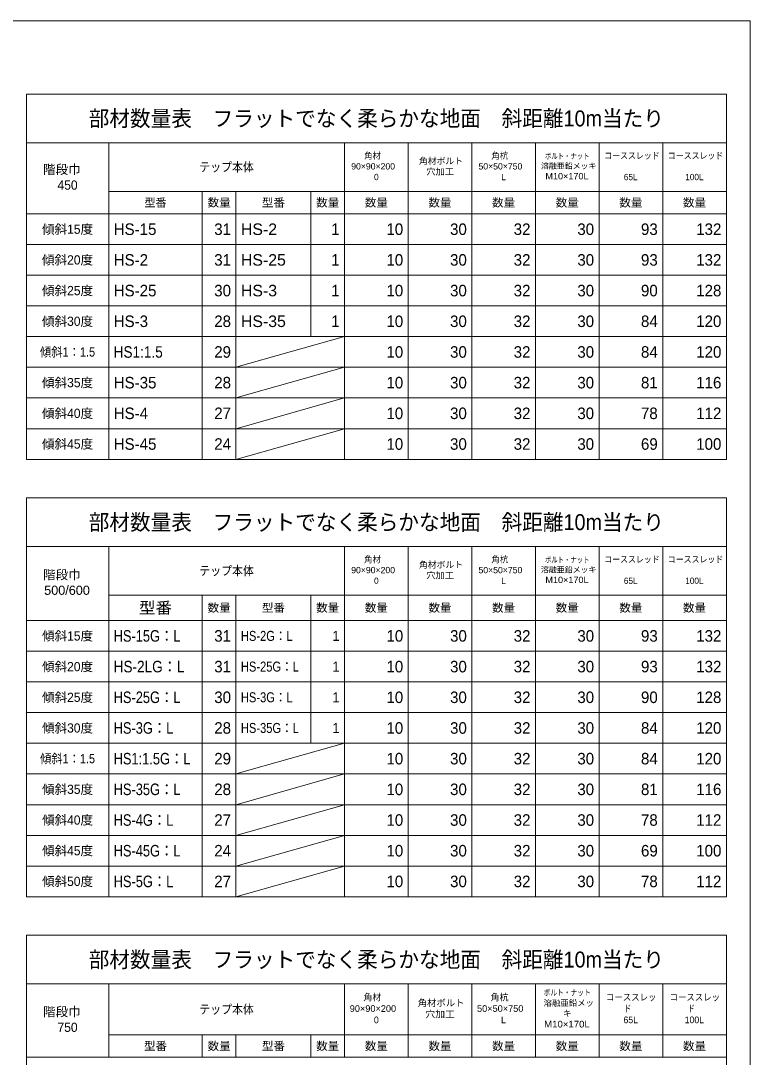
# Model space of a CAD drawing. Units: millimetres at full size, sheet at 1:20; details may follow other scales. Extents: x 200 to 8200, y 200 to 5740.
# Drawn here: x 6251 to 8200, y 2970 to 5740 of the extents above; entities that cross this region are included whole.
import ezdxf
from ezdxf.enums import TextEntityAlignment as Align

# ---------------------------------------------------------------- set-up
doc = ezdxf.new("R2010")
doc.units = ezdxf.units.MM
doc.header["$LTSCALE"] = 20
doc.layers.add('図面枠-A3', color=7, linetype='Continuous', lineweight=13)
doc.layers.add('表', color=7, linetype='Continuous', lineweight=15)
doc.styles.add('ＭＳ Ｐゴシック', font='')
doc.styles.get('ＭＳ Ｐゴシック').set_extended_font_data('MS PGothic')

msp = doc.modelspace()

# ---------------------------------------------------------------- linework, layer by layer
at = {"layer": '図面枠-A3'}
msp.add_lwpolyline([(200, 200), (8200, 200), (8200, 5740), (200, 5740)], close=True, dxfattribs=at)
at = {"layer": '表'}
for p, q in [((6266.07, 5543.92), (8136.07, 5543.92)), ((6266.07, 5543.92), (6266.07, 5413.92)), ((8136.07, 5543.92), (8136.07, 5413.92)), ((6266.07, 5413.92), (8136.07, 5413.92)), ((6266.07, 5413.92), (6266.07, 4567.92)), ((6486.07, 5413.92), (6486.07, 5223.94)), ((7116.07, 5413.92), (7116.07, 5223.94)), ((7286.07, 5413.92), (7286.07, 5223.94)), ((7456.07, 5413.92), (7456.07, 5223.94)), ((7626.07, 5413.92), (7626.07, 5223.94)), ((7796.07, 5413.92), (7796.07, 5223.94)), ((7966.07, 5413.92), (7966.07, 5223.94)), ((8136.07, 5413.92), (8136.07, 4567.92)), ((6486.07, 5283.92), (8136.07, 5283.92)), ((6736.07, 5283.92), (6736.07, 5223.94)), ((6826.07, 5283.92), (6826.07, 5223.94)), ((7026.07, 5283.92), (7026.07, 5223.94)), ((6266.07, 5223.94), (8136.07, 5223.94)), ((6266.07, 5223.9), (8136.07, 5223.9)), ((6486.07, 5223.9), (6486.07, 4567.92)), ((6736.07, 5223.9), (6736.07, 4567.92)), ((6826.07, 5223.9), (6826.07, 4567.92)), ((7026.07, 5223.9), (7026.07, 4895.92)), ((7116.07, 5223.9), (7116.07, 4567.92)), ((7286.07, 5223.9), (7286.07, 4567.92)), ((7456.07, 5223.9), (7456.07, 4567.92)), ((7626.07, 5223.9), (7626.07, 4567.92)), ((7796.07, 5223.9), (7796.07, 4567.92)), ((7966.07, 5223.9), (7966.07, 4567.92)), ((6266.07, 5141.92), (8136.07, 5141.92)), ((6266.07, 5059.92), (8136.07, 5059.92)), ((6266.07, 4977.92), (8136.07, 4977.92)), ((6266.07, 4895.92), (8136.07, 4895.92)), ((6826.07, 4813.91), (7116.07, 4895.91)), ((6266.07, 4813.92), (8136.07, 4813.92)), ((6826.07, 4731.91), (7116.07, 4813.91)), ((6266.07, 4731.92), (8136.07, 4731.92)), ((6826.07, 4649.91), (7116.07, 4731.91)), ((6266.07, 4649.92), (8136.07, 4649.92)), ((6826.07, 4567.91), (7116.07, 4649.91)), ((6266.07, 4567.92), (8136.07, 4567.92)), ((6266.07, 4465.11), (8136.07, 4465.11)), ((6266.07, 4465.11), (6266.07, 4335.11)), ((8136.07, 4465.11), (8136.07, 4335.11)), ((6266.07, 4335.11), (8136.07, 4335.11)), ((6266.07, 4335.11), (6266.07, 3399.17)), ((6486.07, 4335.11), (6486.07, 4137.2)), ((7116.07, 4335.11), (7116.07, 4137.2)), ((7286.07, 4335.11), (7286.07, 4137.2)), ((7456.07, 4335.11), (7456.07, 4137.2)), ((7626.07, 4335.11), (7626.07, 4137.2)), ((7796.07, 4335.11), (7796.07, 4137.2)), ((7966.07, 4335.11), (7966.07, 4137.2)), ((8136.07, 4335.11), (8136.07, 3399.17)), ((6486.07, 4205.11), (8136.07, 4205.11)), ((6736.07, 4205.11), (6736.07, 4137.2)), ((6826.07, 4205.11), (6826.07, 4137.2)), ((7026.07, 4205.11), (7026.07, 4137.2)), ((6266.07, 4137.2), (8136.07, 4137.2)), ((6266.07, 4137.15), (8136.07, 4137.15)), ((6486.07, 4137.15), (6486.07, 3399.17)), ((6736.07, 4137.15), (6736.07, 3399.17)), ((6826.07, 4137.15), (6826.07, 3399.17)), ((7026.07, 4137.15), (7026.07, 3809.17)), ((7116.07, 4137.15), (7116.07, 3399.17)), ((7286.07, 4137.15), (7286.07, 3399.17)), ((7456.07, 4137.15), (7456.07, 3399.17)), ((7626.07, 4137.15), (7626.07, 3399.17)), ((7796.07, 4137.15), (7796.07, 3399.17)), ((7966.07, 4137.15), (7966.07, 3399.17)), ((6266.07, 4055.17), (8136.07, 4055.17)), ((6266.07, 3973.17), (8136.07, 3973.17)), ((6266.07, 3891.17), (8136.07, 3891.17)), ((6266.07, 3809.17), (8136.07, 3809.17)), ((6266.07, 3727.17), (8136.07, 3727.17)), ((6266.07, 3645.17), (8136.07, 3645.17)), ((6266.07, 3563.17), (8136.07, 3563.17)), ((6266.07, 3481.17), (8136.07, 3481.17)), ((6266.07, 3399.17), (8136.07, 3399.17)), ((6266.07, 3296.36), (8136.07, 3296.36)), ((6266.07, 3296.36), (6266.07, 3166.36)), ((8136.07, 3296.36), (8136.07, 3166.36)), ((6266.07, 3166.36), (8136.07, 3166.36)), ((6266.07, 3166.36), (6266.07, 2232.23)), ((6486.07, 3166.36), (6486.07, 2970.25)), ((7116.07, 3166.36), (7116.07, 2970.25)), ((7286.07, 3166.36), (7286.07, 2970.25)), ((7456.07, 3166.36), (7456.07, 2970.25)), ((7626.07, 3166.36), (7626.07, 2970.25)), ((7796.07, 3166.36), (7796.07, 2970.25)), ((7966.07, 3166.36), (7966.07, 2970.25)), ((8136.07, 3166.36), (8136.07, 2970.23)), ((6486.07, 3030.23), (8136.07, 3030.23)), ((6736.07, 3030.23), (6736.07, 2970.25)), ((6826.07, 3030.23), (6826.07, 2970.25)), ((7026.07, 3030.23), (7026.07, 2970.25)), ((6266.07, 2970.25), (8136.07, 2970.25)), ((8136.07, 2970.23), (8136.07, 2232.23))]:
    msp.add_line(p, q, dxfattribs=at)
at = {"layer": '表', "lineweight": 9}
for p, q in [((6826.07, 3727.17), (7116.07, 3809.17)), ((6826.07, 3645.17), (7116.07, 3727.17)), ((6826.07, 3563.17), (7116.07, 3645.17)), ((6826.07, 3481.17), (7116.07, 3563.17)), ((6826.07, 3399.17), (7116.07, 3481.17))]:
    msp.add_line(p, q, dxfattribs=at)

# ---------------------------------------------------------------- texts
at = {"layer": '表', "style": 'ＭＳ Ｐゴシック'}
for s, height, width, p in [('部材数量表\u3000フラットでなく柔らかな地面\u3000斜距離10m当たり', 42.56, 0.95, (7201.07, 5478.92)), ('テップ本体', 23.75, 0.9, (6801.07, 5348.92)), ('数量', 21.58, 1.05, (6781.07, 5253.92)), ('型番', 21.58, 1.05, (6926.07, 5253.92)), ('数量', 21.58, 1.05, (7071.07, 5253.92)), ('数量', 21.58, 1.05, (7201.07, 5253.92)), ('数量', 21.58, 1.05, (7371.07, 5253.92)), ('数量', 21.58, 1.05, (7541.07, 5253.92)), ('数量', 21.58, 1.05, (7711.07, 5253.92)), ('数量', 21.58, 1.05, (7881.07, 5253.92)), ('数量', 21.58, 1.05, (8051.07, 5253.92)), ('傾斜1：1.5', 24.66, 0.9, (6376.07, 4854.92)), ('部材数量表\u3000フラットでなく柔らかな地面\u3000斜距離10m当たり', 42.56, 0.95, (7201.07, 4400.11)), ('テップ本体', 23.75, 0.9, (6801.07, 4270.11)), ('型番', 30.83, 1.05, (6611.07, 4171.14)), ('数量', 21.51, 1.05, (6781.07, 4171.14)), ('型番', 21.51, 1.05, (6926.07, 4171.14)), ('数量', 21.51, 1.05, (7071.07, 4171.14)), ('数量', 21.51, 1.05, (7201.07, 4171.14)), ('数量', 21.51, 1.05, (7371.07, 4171.14)), ('数量', 21.51, 1.05, (7541.07, 4171.14)), ('数量', 21.51, 1.05, (7711.07, 4171.14)), ('数量', 21.51, 1.05, (7881.07, 4171.14)), ('数量', 21.51, 1.05, (8051.07, 4171.14)), ('傾斜1：1.5', 24.58, 0.9, (6376.07, 3768.17)), ('部材数量表\u3000フラットでなく柔らかな地面\u3000斜距離10m当たり', 42.56, 0.95, (7201.07, 3231.36)), ('テップ本体', 23.75, 0.9, (6801.07, 3098.3)), ('型番', 21.51, 1.05, (6611.07, 3000.23)), ('数量', 21.51, 1.05, (6781.07, 3000.23)), ('型番', 21.51, 1.05, (6926.07, 3000.23)), ('数量', 21.51, 1.05, (7071.07, 3000.23)), ('数量', 21.51, 1.05, (7201.07, 3000.23)), ('数量', 21.51, 1.05, (7371.07, 3000.23)), ('数量', 21.51, 1.05, (7541.07, 3000.23)), ('数量', 21.51, 1.05, (7711.07, 3000.23)), ('数量', 21.51, 1.05, (7881.07, 3000.23)), ('数量', 21.51, 1.05, (8051.07, 3000.23))]:
    msp.add_text(s, height=height, dxfattribs=dict(at, width=width)).set_placement(p, align=Align.MIDDLE_CENTER)
for s, height, width, p in [('角材\u3000', 16.83, 0.95, (7168.57, 5366)), ('角杭\u3000', 16.83, 0.95, (7508.57, 5366)), ('ボルト・ナット', 15.14, 0.8, (7651.51, 5366)), ('コーススレッド', 16.83, 0.9, (7809.65, 5366)), ('コーススレッド', 16.83, 0.9, (7979.65, 5366)), ('90×90×200', 16.83, 1.05, (7133.98, 5337.44)), ('穴加工', 16.83, 1.05, (7334.48, 5323.16)), ('50×50×750', 16.83, 1.05, (7473.98, 5337.44)), ('L', 16.83, 1.05, (7534.49, 5308.88)), ('M10×170L', 16.83, 1.1, (7652.75, 5311.18)), ('角材\u3000', 16.83, 0.95, (7168.57, 4287.19)), ('角杭\u3000', 16.83, 0.95, (7508.57, 4287.19)), ('ボルト・ナット', 15.14, 0.8, (7651.51, 4287.19)), ('コーススレッド', 16.83, 0.9, (7809.65, 4287.19)), ('コーススレッド', 16.83, 0.9, (7979.65, 4287.19)), ('90×90×200', 16.83, 1.05, (7133.98, 4258.63)), ('穴加工', 16.83, 1.05, (7334.48, 4244.35)), ('50×50×750', 16.83, 1.05, (7473.98, 4258.63)), ('L', 16.83, 1.05, (7534.49, 4230.07)), ('M10×170L', 16.83, 1.1, (7652.75, 4232.37)), ('500/600', 24.58, 1.05, (6313.7, 4198.51)), ('角材\u3000', 17.82, 0.95, (7166.66, 3116.39)), ('角杭\u3000', 17.82, 0.95, (7506.66, 3116.39)), ('ボルト・ナット', 16.03, 0.8, (7648, 3130.29)), ('コーススレッ', 17.82, 0.9, (7814.58, 3116.39)), ('コーススレッ', 17.82, 0.9, (7984.58, 3116.39)), ('90×90×200', 17.82, 1.05, (7130.04, 3086.15)), ('50×50×750', 17.82, 1.05, (7470.04, 3086.15)), ('ド\u3000', 17.82, 0.75, (7863.36, 3086.15)), ('ド\u3000', 17.82, 0.75, (8033.36, 3086.15)), ('穴加工', 17.82, 1.05, (7332.33, 3071.03)), ('L', 17.82, 1.05, (7534.11, 3055.91)), ('M10×170L', 17.82, 1.1, (7649.32, 3044.43))]:
    msp.add_text(s, height=height, dxfattribs=dict(at, width=width)).set_placement(p, align=Align.BOTTOM_LEFT)
for s, height, p in [('角材ボルト', 16.83, (7314.94, 5351.72)), ('階段巾\u3000', 24.66, (6310.55, 5323.03)), ('溶融亜鉛メッキ', 15.14, (7640.66, 5339.74)), ('0', 16.83, (7194.97, 5308.88)), ('65L', 16.83, (7862.3, 5308.88)), ('100L', 16.83, (8026.2, 5308.88)), ('450', 24.66, (6349.25, 5281.16)), ('角材ボルト', 16.83, (7314.94, 4272.91)), ('階段巾\u3000', 24.58, (6310.78, 4240.24)), ('溶融亜鉛メッキ', 15.14, (7640.66, 4260.93)), ('0', 16.83, (7194.97, 4230.07)), ('65L', 16.83, (7862.3, 4230.07)), ('100L', 16.83, (8026.2, 4230.07)), ('階段巾\u3000', 24.58, (6310.78, 3072.39)), ('角材ボルト', 17.82, (7311.64, 3101.27)), ('溶融亜鉛メッ', 16.03, (7647.68, 3102.48)), ('0', 17.82, (7194.61, 3055.91)), ('キ', 16.03, (7699.9, 3074.67)), ('65L', 17.82, (7861.19, 3055.91)), ('100L', 17.82, (8024.74, 3055.91)), ('750', 24.58, (6349.34, 3030.67))]:
    msp.add_text(s, height=height, dxfattribs=at).set_placement(p, align=Align.BOTTOM_LEFT)
for s, height, p in [('型番', 21.58, (6611.07, 5253.92)), ('傾斜15度', 24.66, (6376.07, 5182.92)), ('傾斜20度', 24.66, (6376.07, 5100.92)), ('傾斜25度', 24.66, (6376.07, 5018.92)), ('傾斜30度', 24.66, (6376.07, 4936.92)), ('傾斜35度', 24.66, (6376.07, 4772.92)), ('傾斜40度', 24.66, (6376.07, 4690.92)), ('傾斜45度', 24.66, (6376.07, 4608.92)), ('傾斜15度', 24.58, (6376.07, 4096.17)), ('傾斜20度', 24.58, (6376.07, 4014.17)), ('傾斜25度', 24.58, (6376.07, 3932.17)), ('傾斜30度', 24.58, (6376.07, 3850.17)), ('傾斜35度', 24.58, (6376.07, 3686.17)), ('傾斜40度', 24.58, (6376.07, 3604.17)), ('傾斜45度', 24.58, (6376.07, 3522.17)), ('傾斜50度', 24.58, (6376.07, 3440.17))]:
    msp.add_text(s, height=height, dxfattribs=at).set_placement(p, align=Align.MIDDLE_CENTER)
for s, p in [('HS-15', (6499.32, 5182.92)), ('HS-2', (6499.32, 5100.92)), ('HS-25', (6499.32, 5018.92)), ('HS-3', (6499.32, 4936.92)), ('HS-35', (6499.32, 4772.92)), ('HS-4', (6499.32, 4690.92)), ('HS-45', (6499.32, 4608.92))]:
    msp.add_text(s, height=30.83, dxfattribs=at).set_placement(p, align=Align.MIDDLE_LEFT)
for s, height, p in [('31', 30.83, (6812.83, 5182.92)), ('1', 30.83, (7102.83, 5182.92)), ('10', 30.83, (7272.83, 5182.92)), ('30', 30.83, (7442.83, 5182.92)), ('32', 30.83, (7612.83, 5182.92)), ('30', 30.83, (7782.83, 5182.92)), ('93', 30.83, (7952.83, 5182.92)), ('132', 30.83, (8122.83, 5182.92)), ('31', 30.83, (6812.83, 5100.92)), ('1', 30.83, (7102.83, 5100.92)), ('10', 30.83, (7272.83, 5100.92)), ('30', 30.83, (7442.83, 5100.92)), ('32', 30.83, (7612.83, 5100.92)), ('30', 30.83, (7782.83, 5100.92)), ('93', 30.83, (7952.83, 5100.92)), ('132', 30.83, (8122.83, 5100.92)), ('30', 30.83, (6812.83, 5018.92)), ('1', 30.83, (7102.83, 5018.92)), ('10', 30.83, (7272.83, 5018.92)), ('30', 30.83, (7442.83, 5018.92)), ('32', 30.83, (7612.83, 5018.92)), ('30', 30.83, (7782.83, 5018.92)), ('90', 30.83, (7952.83, 5018.92)), ('128', 30.83, (8122.83, 5018.92)), ('28', 30.83, (6812.83, 4936.92)), ('1', 30.83, (7102.83, 4936.92)), ('10', 30.83, (7272.83, 4936.92)), ('30', 30.83, (7442.83, 4936.92)), ('32', 30.83, (7612.83, 4936.92)), ('30', 30.83, (7782.83, 4936.92)), ('84', 30.83, (7952.83, 4936.92)), ('120', 30.83, (8122.83, 4936.92)), ('29', 30.83, (6812.83, 4854.92)), ('10', 30.83, (7272.83, 4854.92)), ('30', 30.83, (7442.83, 4854.92)), ('32', 30.83, (7612.83, 4854.92)), ('30', 30.83, (7782.83, 4854.92)), ('84', 30.83, (7952.83, 4854.92)), ('120', 30.83, (8122.83, 4854.92)), ('28', 30.83, (6812.83, 4772.92)), ('10', 30.83, (7272.83, 4772.92)), ('30', 30.83, (7442.83, 4772.92)), ('32', 30.83, (7612.83, 4772.92)), ('30', 30.83, (7782.83, 4772.92)), ('81', 30.83, (7952.83, 4772.92)), ('116', 30.83, (8122.83, 4772.92)), ('27', 30.83, (6812.83, 4690.92)), ('10', 30.83, (7272.83, 4690.92)), ('30', 30.83, (7442.83, 4690.92)), ('32', 30.83, (7612.83, 4690.92)), ('30', 30.83, (7782.83, 4690.92)), ('78', 30.83, (7952.83, 4690.92)), ('112', 30.83, (8122.83, 4690.92)), ('24', 30.83, (6812.83, 4608.92)), ('10', 30.83, (7272.83, 4608.92)), ('30', 30.83, (7442.83, 4608.92)), ('32', 30.83, (7612.83, 4608.92)), ('30', 30.83, (7782.83, 4608.92)), ('69', 30.83, (7952.83, 4608.92)), ('100', 30.83, (8122.83, 4608.92)), ('31', 30.83, (6812.87, 4096.17)), ('1', 26.72, (7102.87, 4096.17)), ('10', 30.83, (7272.87, 4096.17)), ('30', 30.83, (7442.87, 4096.17)), ('32', 30.83, (7612.87, 4096.17)), ('30', 30.83, (7782.87, 4096.17)), ('93', 30.83, (7952.87, 4096.17)), ('132', 30.83, (8122.87, 4096.17)), ('31', 30.83, (6812.87, 4014.17)), ('1', 26.72, (7102.87, 4014.17)), ('10', 30.83, (7272.87, 4014.17)), ('30', 30.83, (7442.87, 4014.17)), ('32', 30.83, (7612.87, 4014.17)), ('30', 30.83, (7782.87, 4014.17)), ('93', 30.83, (7952.87, 4014.17)), ('132', 30.83, (8122.87, 4014.17)), ('30', 30.83, (6812.87, 3932.17)), ('1', 26.72, (7102.87, 3932.17)), ('10', 30.83, (7272.87, 3932.17)), ('30', 30.83, (7442.87, 3932.17)), ('32', 30.83, (7612.87, 3932.17)), ('30', 30.83, (7782.87, 3932.17)), ('90', 30.83, (7952.87, 3932.17)), ('128', 30.83, (8122.87, 3932.17)), ('28', 30.83, (6812.87, 3850.17)), ('1', 26.72, (7102.87, 3850.17)), ('10', 30.83, (7272.87, 3850.17)), ('30', 30.83, (7442.87, 3850.17)), ('32', 30.83, (7612.87, 3850.17)), ('30', 30.83, (7782.87, 3850.17)), ('84', 30.83, (7952.87, 3850.17)), ('120', 30.83, (8122.87, 3850.17)), ('29', 30.83, (6812.87, 3768.17)), ('10', 30.83, (7272.87, 3768.17)), ('30', 30.83, (7442.87, 3768.17)), ('32', 30.83, (7612.87, 3768.17)), ('30', 30.83, (7782.87, 3768.17)), ('84', 30.83, (7952.87, 3768.17)), ('120', 30.83, (8122.87, 3768.17)), ('28', 30.83, (6812.87, 3686.17)), ('10', 30.83, (7272.87, 3686.17)), ('30', 30.83, (7442.87, 3686.17)), ('32', 30.83, (7612.87, 3686.17)), ('30', 30.83, (7782.87, 3686.17)), ('81', 30.83, (7952.87, 3686.17)), ('116', 30.83, (8122.87, 3686.17)), ('27', 30.83, (6812.87, 3604.17)), ('10', 30.83, (7272.87, 3604.17)), ('30', 30.83, (7442.87, 3604.17)), ('32', 30.83, (7612.87, 3604.17)), ('30', 30.83, (7782.87, 3604.17)), ('78', 30.83, (7952.87, 3604.17)), ('112', 30.83, (8122.87, 3604.17)), ('24', 30.83, (6812.87, 3522.17)), ('10', 30.83, (7272.87, 3522.17)), ('30', 30.83, (7442.87, 3522.17)), ('32', 30.83, (7612.87, 3522.17)), ('30', 30.83, (7782.87, 3522.17)), ('69', 30.83, (7952.87, 3522.17)), ('100', 30.83, (8122.87, 3522.17)), ('27', 30.83, (6812.87, 3440.17)), ('10', 30.83, (7272.87, 3440.17)), ('30', 30.83, (7442.87, 3440.17)), ('32', 30.83, (7612.87, 3440.17)), ('30', 30.83, (7782.87, 3440.17)), ('78', 30.83, (7952.87, 3440.17)), ('112', 30.83, (8122.87, 3440.17))]:
    msp.add_text(s, height=height, dxfattribs=at).set_placement(p, align=Align.MIDDLE_RIGHT)
for s, height, width, p in [('HS-2', 30.83, 1.05, (6839.32, 5182.92)), ('HS-25', 30.83, 1.05, (6839.32, 5100.92)), ('HS-3', 30.83, 1.05, (6839.32, 5018.92)), ('HS-35', 30.83, 1.05, (6839.32, 4936.92)), ('HS1:1.5', 30.83, 0.9, (6499.32, 4854.92)), ('HS-15G：L', 30.83, 0.85, (6499.27, 4096.17)), ('HS-2G：L', 26.72, 0.85, (6839.27, 4096.17)), ('HS-2LG：L', 30.83, 0.9, (6499.27, 4014.17)), ('HS-25G：L', 26.72, 0.85, (6839.27, 4014.17)), ('HS-25G：L', 30.83, 0.85, (6499.27, 3932.17)), ('HS-3G：L', 26.72, 0.85, (6839.27, 3932.17)), ('HS-3G：L', 30.83, 0.85, (6499.27, 3850.17)), ('HS-35G：L', 26.72, 0.85, (6839.27, 3850.17)), ('HS1:1.5G：L', 30.83, 0.85, (6499.27, 3768.17)), ('HS-35G：L', 30.83, 0.85, (6499.27, 3686.17)), ('HS-4G：L', 30.83, 0.85, (6499.27, 3604.17)), ('HS-45G：L', 30.83, 0.85, (6499.27, 3522.17)), ('HS-5G：L', 30.83, 0.85, (6499.27, 3440.17))]:
    msp.add_text(s, height=height, dxfattribs=dict(at, width=width)).set_placement(p, align=Align.MIDDLE_LEFT)

doc.saveas('drawing.dxf')
